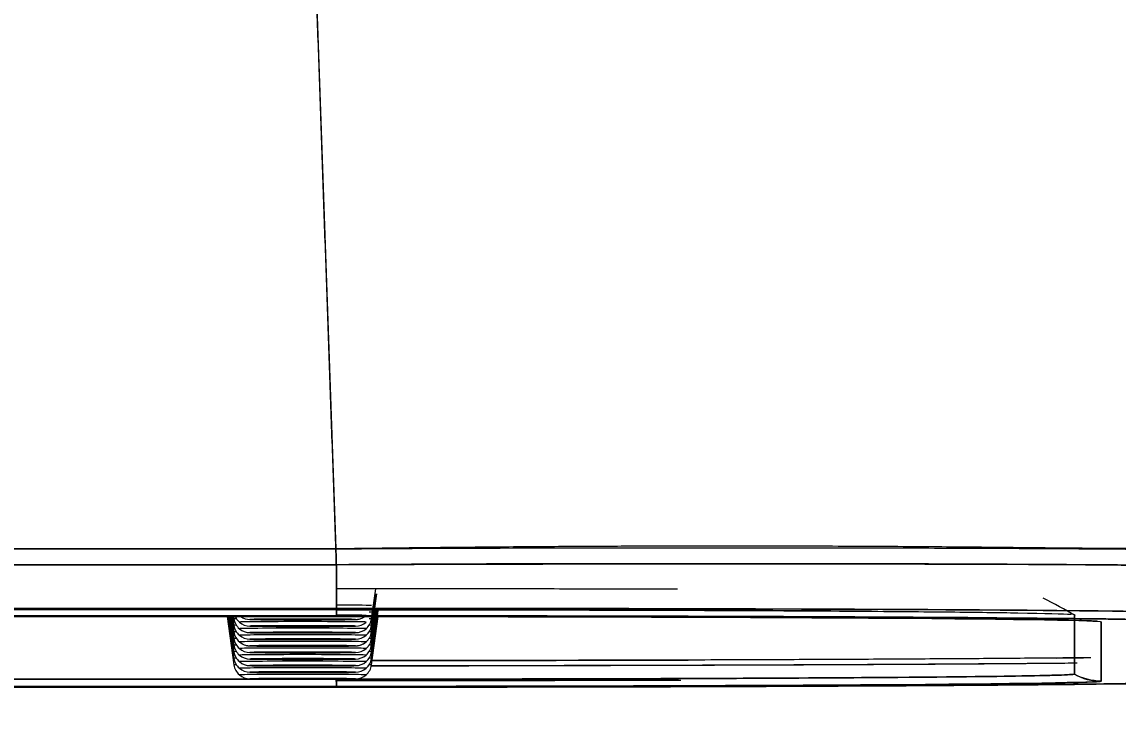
# Model space of a CAD drawing. Header units: millimetres. Extents: x 8883 to 11259, y -10160 to -6800.
# Drawn here: x 9802.7 to 9823.16, y -7757.19 to -7744.35 of the extents above; entities that cross this region are included whole.
import ezdxf

# ---------------------------------------------------------------- set-up
doc = ezdxf.new("R2010")
doc.units = ezdxf.units.MM
doc.layers.add('DIM', color=5, linetype='Continuous', lineweight=13)
doc.styles.add('ARIAL', font='arial.ttf')
doc.dimstyles.get("Standard").update_dxf_attribs({"dimtxt": 15, "dimasz": 15, "dimexe": 0.18, "dimexo": 0.0625, "dimgap": 4, "dimtad": 0, "dimdec": 1, "dimdsep": 46, "dimtxsty": 'ARIAL', "dimcen": 0, "dimclrd": 5, "dimclre": 5, "dimclrt": 5, "dimadec": 0, "dimazin": 0, "dimtfac": 1, "dimtdec": 1, "dimtofl": 0, "dimtmove": 0, "dimatfit": 3, "dimfxl": 1, "dimtolj": 1, "dimtzin": 0, "dimarcsym": 0})

# ---------------------------------------------------------------- blocks, each defined once
blk = doc.blocks.new('*D185')
at = {"layer": 'Defpoints', "color": 0, "transparency": 16777216}
for p in [(9678.596, -7626.145), (9989.37, -9683.127), (10114.894, -9683.127)]:
    blk.add_point(p, dxfattribs=at)
at = {"layer": 'DIM', "color": 5, "lineweight": -2, "transparency": 16777216}
for p, q in [((9678.658, -7626.145), (10115.074, -7626.145)), ((10114.894, -7644.145), (10114.894, -8614.508)), ((10114.894, -9665.127), (10114.894, -8694.764)), ((9989.433, -9683.127), (10115.074, -9683.127))]:
    blk.add_line(p, q, dxfattribs=at)
at = {"layer": 'DIM', "color": 5, "transparency": 16777216}
for points in [[(10111.894, -7644.145), (10117.894, -7644.145), (10114.894, -7626.145)], [(10111.894, -9665.127), (10117.894, -9665.127), (10114.894, -9683.127)]]:
    blk.add_solid(points, dxfattribs=at)
at = {"layer": 'DIM', "color": 5, "transparency": 16777216, "insert": (10114.894, -8654.636), "char_height": 18, "attachment_point": 5, "rotation": 90, "style": 'ARIAL'}
blk.add_mtext('\\A1;(2280)', dxfattribs=at)

msp = doc.modelspace()

# ---------------------------------------------------------------- linework, layer by layer
at = {"linetype": 'Continuous', "lineweight": 18}
for p, q in [((9808.157, -7742.503), (9808.565, -7754.183)), ((9808.565, -7754.183), (9548.624, -7754.183)), ((9548.624, -7754.183), (9808.565, -7754.183)), ((9808.573, -7754.48), (9548.62, -7754.48)), ((9548.62, -7754.48), (9808.573, -7754.48)), ((9808.573, -7754.48), (9808.573, -7755.295)), ((9808.573, -7755.295), (9808.573, -7754.48)), ((9808.573, -7754.915), (9808.573, -7754.928)), ((9808.573, -7754.928), (9808.573, -7754.915)), ((9809.229, -7755.488), (9809.308, -7754.929)), ((9809.229, -7755.734), (9809.329, -7755.025)), ((9809.229, -7755.611), (9809.311, -7755.025)), ((9548.618, -7755.295), (9808.573, -7755.295)), ((9808.573, -7755.295), (9548.618, -7755.295)), ((9548.618, -7755.312), (9808.573, -7755.312)), ((9808.573, -7755.295), (9808.573, -7755.312)), ((9809.229, -7755.857), (9809.308, -7755.296)), ((9809.306, -7755.432), (9809.325, -7755.296)), ((9809.324, -7755.432), (9809.343, -7755.296)), ((9809.341, -7755.432), (9809.36, -7755.296)), ((9808.575, -7755.432), (9548.618, -7755.432)), ((9808.574, -7755.446), (9548.618, -7755.446)), ((9548.618, -7755.446), (9808.574, -7755.446)), ((9806.535, -7755.446), (9806.662, -7756.349)), ((9806.552, -7755.446), (9806.662, -7756.226)), ((9806.57, -7755.446), (9806.662, -7756.103)), ((9806.587, -7755.446), (9806.662, -7755.98)), ((9806.604, -7755.446), (9806.662, -7755.857)), ((9806.621, -7755.446), (9806.662, -7755.734)), ((9806.639, -7755.446), (9806.662, -7755.611)), ((9806.656, -7755.446), (9806.662, -7755.488)), ((9809.229, -7756.349), (9809.356, -7755.446)), ((9809.229, -7756.226), (9809.339, -7755.446)), ((9809.229, -7756.103), (9809.322, -7755.446)), ((9809.229, -7755.98), (9809.304, -7755.446)), ((9822.847, -7756.651), (9822.847, -7755.544)), ((9822.847, -7755.544), (9822.847, -7756.651)), ((9548.618, -7756.749), (9808.573, -7756.749)), ((9808.573, -7756.749), (9548.618, -7756.749)), ((9548.618, -7756.763), (9808.565, -7756.763)), ((9788.252, -7756.614), (9807.717, -7756.614)), ((9807.717, -7756.614), (9788.252, -7756.614)), ((9808.151, -7756.614), (9808.574, -7756.614)), ((9808.574, -7756.614), (9808.151, -7756.614))]:
    msp.add_line(p, q, dxfattribs=at)
at = {"linetype": 'Continuous', "lineweight": 13}
for centre, major_axis, ratio, start_param, end_param in [((9807.946, -7755.241), (-1.284, 0), 0.006916, 3.141593, 4.193093), ((9807.946, -7755.488), (-1.284, 0), 0.006916, 6.017818, 6.283185), ((9807.946, -7755.549), (-1.183, 0), 0.006916, 3.141593, 6.283185), ((9807.946, -7755.5), (-0.987, 0), 0.006916, 3.141593, 6.283185), ((9807.946, -7755.426), (-1.183, 0), 0.006916, 3.141593, 4.139244), ((9807.946, -7755.364), (-1.284, 0), 0.006916, 3.141593, 3.40696), ((9807.946, -7755.488), (-1.284, 0), 0.006916, 3.141593, 3.40696), ((9807.946, -7755.611), (-1.284, 0), 0.006916, 6.017818, 6.283185), ((9807.946, -7755.734), (-1.284, 0), 0.006916, 6.017818, 6.283185), ((9807.946, -7755.672), (-1.183, 0), 0.006916, 3.141593, 6.283185), ((9807.946, -7755.623), (-0.987, 0), 0.006916, 3.141593, 6.283185), ((9807.946, -7755.746), (-0.987, 0), 0.006916, 3.141593, 6.283185), ((9807.946, -7755.611), (-1.284, 0), 0.006916, 3.141593, 3.40696), ((9807.946, -7755.734), (-1.284, 0), 0.006916, 3.141593, 3.40696), ((9807.946, -7755.857), (-1.284, 0), 0.006916, 6.017818, 6.283185), ((9807.946, -7755.795), (-1.183, 0), 0.006916, 3.141593, 6.283185), ((9807.946, -7755.918), (-1.183, 0), 0.006916, 3.141593, 6.283185), ((9806.959, -7755.692), (-0.3, 0), 0.999976, 0.855211, 1.570796), ((9807.946, -7755.869), (-0.987, 0), 0.006916, 3.141593, 6.283185), ((9808.932, -7755.692), (-0.3, 0), 0.999976, 1.570796, 2.286381), ((9807.946, -7755.857), (-1.284, 0), 0.006916, 3.141593, 3.40696), ((9807.946, -7755.98), (-1.284, 0), 0.006916, 6.017818, 6.283185), ((9807.946, -7756.103), (-1.284, 0), 0.006916, 6.017818, 6.283185), ((9807.946, -7756.042), (-1.183, 0), 0.006916, 3.141593, 6.283185), ((9806.959, -7755.815), (-0.3, 0), 0.999976, 0.855211, 1.570796), ((9807.946, -7756.165), (-1.183, 0), 0.006916, 3.141593, 6.283185), ((9807.946, -7755.992), (-0.987, 0), 0.006916, 3.141593, 6.283185), ((9807.946, -7755.992), (-0.987, 0), 0.006916, 0, 3.141593), ((9807.946, -7756.115), (-0.987, 0), 0.006916, 3.141593, 6.283185), ((9807.946, -7756.115), (-0.987, 0), 0.006916, 0, 3.141593), ((9808.932, -7755.815), (-0.3, 0), 0.999976, 1.570796, 2.286381), ((9807.946, -7755.98), (-1.284, 0), 0.006916, 3.141593, 3.40696), ((9807.946, -7756.103), (-1.284, 0), 0.006916, 3.141593, 3.40696), ((9807.946, -7756.226), (-1.284, 0), 0.006916, 6.017818, 6.283185), ((9807.946, -7756.349), (-1.284, 0), 0.006916, 6.017818, 6.283185), ((9806.959, -7755.938), (-0.3, 0), 0.999976, 0.855211, 1.570796), ((9807.946, -7756.288), (-1.183, 0), 0.006916, 3.141593, 6.283185), ((9806.959, -7756.061), (-0.3, 0), 0.999976, 0.855211, 1.570796), ((9807.946, -7756.238), (-0.987, 0), 0.006916, 3.141593, 6.283185), ((9807.946, -7756.238), (-0.987, 0), 0.006916, 0, 3.141593), ((9807.946, -7756.361), (-0.987, 0), 0.006916, 3.141593, 6.283185), ((9807.946, -7756.361), (-0.987, 0), 0.006916, 0, 3.141593), ((9808.932, -7755.938), (-0.3, 0), 0.999976, 1.570796, 2.286381), ((9808.932, -7756.061), (-0.3, 0), 0.999976, 1.570796, 2.286381), ((9807.946, -7756.226), (-1.284, 0), 0.006916, 3.141593, 3.40696), ((9807.946, -7756.349), (-1.284, 0), 0.006916, 3.141593, 3.40696), ((9807.946, -7756.411), (-1.183, 0), 0.006916, 3.141593, 6.283185), ((9806.959, -7756.184), (-0.3, 0), 0.999976, 0.855211, 1.570796), ((9807.946, -7756.534), (-1.183, 0), 0.006916, 3.141593, 6.283185), ((9806.959, -7756.308), (-0.3, 0), 0.999976, 0.855211, 1.570796), ((9807.946, -7756.484), (-0.987, 0), 0.006916, 3.141593, 6.283185), ((9807.946, -7756.484), (-0.987, 0), 0.006916, 0, 3.141593), ((9808.932, -7756.184), (-0.3, 0), 0.999976, 1.570796, 2.286381), ((9808.932, -7756.308), (-0.3, 0), 0.999976, 1.570796, 2.286381), ((9807.946, -7756.608), (-0.987, 0), 0.006916, 3.141593, 6.283185), ((9807.946, -7756.608), (-0.987, 0), 0.006916, 0, 1.461234)]:
    msp.add_ellipse(centre, major_axis=major_axis, ratio=ratio, start_param=start_param, end_param=end_param, dxfattribs=at)
at = {"linetype": 'Continuous', "lineweight": 18}
for centre, major_axis, ratio, start_param, end_param in [((9806.959, -7755.446), (0.3, 0), 0.999976, 3.281219, 3.996804), ((9806.959, -7755.323), (0.3, 0), 0.999976, 3.563774, 3.996804), ((9806.959, -7755.2), (-0.3, 0), 0.999976, 0.961565, 1.570796), ((9807.946, -7755.5), (-0.987, 0), 0.006916, 0, 3.141593), ((9807.946, -7755.5), (0.5, 0), 0.006916, 0, 3.141593), ((9807.946, -7755.5), (0.5, 0), 0.006916, 3.141593, 6.283185), ((9808.932, -7755.446), (0.3, 0), 0.999976, 5.427974, 6.143559), ((9806.959, -7755.569), (0.3, 0), 0.999976, 3.281219, 3.996804), ((9806.959, -7755.692), (0.3, 0), 0.999976, 3.281219, 3.996804), ((9806.959, -7755.323), (-0.3, 0), 0.999976, 0.855211, 1.570796), ((9806.959, -7755.446), (-0.3, 0), 0.999976, 0.855211, 1.570796), ((9807.946, -7755.623), (-0.987, 0), 0.006916, 0, 3.141593), ((9807.946, -7755.746), (-0.987, 0), 0.006916, 0, 3.141593), ((9807.946, -7755.623), (0.5, 0), 0.006916, 0, 3.141593), ((9807.946, -7755.623), (0.5, 0), 0.006916, 3.141593, 6.283185), ((9807.946, -7755.746), (0.5, 0), 0.006916, 0, 3.141593), ((9807.946, -7755.746), (0.5, 0), 0.006916, 3.141593, 6.283185), ((9808.932, -7755.323), (-0.3, 0), 0.999976, 1.570796, 2.286381), ((9808.932, -7755.446), (-0.3, 0), 0.999976, 1.570796, 2.286381), ((9808.932, -7755.569), (0.3, 0), 0.999976, 5.427974, 6.143559), ((9808.932, -7755.692), (0.3, 0), 0.999976, 5.427974, 6.143559), ((9806.959, -7755.815), (0.3, 0), 0.999976, 3.281219, 3.996804), ((9806.959, -7755.569), (-0.3, 0), 0.999976, 0.855211, 1.570796), ((9807.946, -7755.869), (-0.987, 0), 0.006916, 0, 3.141593), ((9807.946, -7755.869), (0.5, 0), 0.006916, 0, 3.141593), ((9807.946, -7755.869), (0.5, 0), 0.006916, 3.141593, 6.283185), ((9808.932, -7755.569), (-0.3, 0), 0.999976, 1.570796, 2.286381), ((9808.932, -7755.815), (0.3, 0), 0.999976, 5.427974, 6.143559), ((9806.959, -7755.938), (0.3, 0), 0.999976, 3.281219, 3.996804), ((9806.959, -7756.061), (0.3, 0), 0.999976, 3.281219, 3.996804), ((9807.946, -7755.992), (0.5, 0), 0.006916, 0, 3.141593), ((9807.946, -7755.992), (0.5, 0), 0.006916, 3.141593, 6.283185), ((9807.946, -7756.115), (0.5, 0), 0.006916, 0, 3.141593), ((9807.946, -7756.115), (0.5, 0), 0.006916, 3.141593, 6.283185), ((9808.932, -7755.938), (0.3, 0), 0.999976, 5.427974, 6.143559), ((9808.932, -7756.061), (0.3, 0), 0.999976, 5.427974, 6.143559), ((9806.959, -7756.184), (0.3, 0), 0.999976, 3.281219, 3.996804), ((9806.959, -7756.308), (0.3, 0), 0.999976, 3.281219, 3.996804), ((9807.946, -7756.238), (0.5, 0), 0.006916, 0, 3.141593), ((9807.946, -7756.238), (0.5, 0), 0.006916, 3.141593, 6.283185), ((9807.946, -7756.361), (0.5, 0), 0.006916, 0, 3.141593), ((9807.946, -7756.361), (0.5, 0), 0.006916, 3.141593, 6.283185), ((9808.932, -7756.184), (0.3, 0), 0.999976, 5.427974, 6.143559), ((9808.932, -7756.308), (0.3, 0), 0.999976, 5.427974, 6.143559), ((9807.946, -7756.484), (0.5, 0), 0.006916, 0, 3.141593), ((9807.946, -7756.484), (0.5, 0), 0.006916, 3.141593, 6.283185), ((9822.847, -7755.651), (-1, 0), 0.999976, 1.051821, 1.570797), ((9807.946, -7756.608), (0.5, 0), 0.006916, 0, 3.141593), ((9807.946, -7756.608), (0.5, 0), 0.006916, 3.141593, 6.283185), ((9807.946, -7756.608), (-0.987, 0), 0.006916, 1.461233, 3.141593)]:
    msp.add_ellipse(centre, major_axis=major_axis, ratio=ratio, start_param=start_param, end_param=end_param, dxfattribs=at)
for points, degree in [([(9808.565, -7754.183), (9808.157, -7742.503)], 1), ([(9822.373, -7755.429), (9822.173, -7755.315), (9821.971, -7755.206), (9821.768, -7755.103)], 3), ([(9808.573, -7755.312), (9808.573, -7755.312), (9808.573, -7755.305), (9808.573, -7755.295)], 3), ([(9808.573, -7755.312), (9808.573, -7755.312), (9808.573, -7755.308), (9808.573, -7755.299)], 3), ([(9548.618, -7755.432), (9635.27, -7755.432), (9721.923, -7755.432), (9808.575, -7755.432)], 3), ([(9822.35, -7755.413), (9822.35, -7755.781), (9822.351, -7756.15), (9822.351, -7756.519)], 3), ([(9822.351, -7756.519), (9822.351, -7756.15), (9822.35, -7755.781), (9822.35, -7755.413)], 3), ([(9822.021, -7756.22), (9822.194, -7756.218), (9822.361, -7756.217), (9822.522, -7756.215)], 3), ([(9822.35, -7756.519), (9822.35, -7756.52), (9822.35, -7756.52), (9822.349, -7756.521)], 3), ([(9822.35, -7756.52), (9822.35, -7756.52), (9822.351, -7756.519), (9822.351, -7756.519)], 3), ([(9822.847, -7756.651), (9822.675, -7756.65), (9822.499, -7756.604), (9822.35, -7756.519)], 3), ([(9808.565, -7756.763), (9721.916, -7756.763), (9635.267, -7756.763), (9548.618, -7756.763)], 3), ([(9808.574, -7756.614), (9808.573, -7756.7), (9808.573, -7756.748), (9808.573, -7756.749)], 3), ([(9808.573, -7756.642), (9810.769, -7756.641), (9812.961, -7756.636), (9815.003, -7756.63)], 3)]:
    msp.add_open_spline(points, degree=degree, dxfattribs=at)
for points, knots in [([(9828.553, -7754.322), (9828.553, -7754.314), (9828.542, -7754.308), (9828.497, -7754.294), (9828.463, -7754.288), (9828.33, -7754.271), (9828.199, -7754.26), (9827.867, -7754.242), (9827.665, -7754.234), (9827.203, -7754.22), (9826.944, -7754.214), (9826.382, -7754.204), (9826.08, -7754.2), (9825.446, -7754.193), (9825.115, -7754.19), (9824.437, -7754.185), (9824.09, -7754.183), (9823.568, -7754.18), (9823.393, -7754.179), (9823.131, -7754.177), (9823.001, -7754.176), (9822.87, -7754.175), (9822.805, -7754.175), (9822.783, -7754.175), (9822.751, -7754.174), (9822.735, -7754.174), (9822.716, -7754.174), (9822.706, -7754.174), (9822.702, -7754.174), (9822.699, -7754.174), (9822.698, -7754.174), (9822.698, -7754.174), (9822.697, -7754.174), (9822.697, -7754.174), (9822.697, -7754.174), (9822.435, -7754.172), (9822.139, -7754.169), (9821.473, -7754.163), (9821.103, -7754.159), (9820.283, -7754.151), (9819.833, -7754.147), (9819.092, -7754.142), (9818.834, -7754.14), (9818.297, -7754.137), (9818.017, -7754.136), (9817.434, -7754.134), (9817.131, -7754.133), (9816.503, -7754.131), (9816.177, -7754.131), (9815.503, -7754.131), (9815.154, -7754.132), (9814.433, -7754.133), (9814.061, -7754.135), (9813.295, -7754.138), (9812.9, -7754.14), (9812.089, -7754.146), (9811.673, -7754.149), (9810.819, -7754.157), (9810.382, -7754.161), (9809.488, -7754.172), (9809.031, -7754.177), (9808.565, -7754.183)], [0, 0, 0, 0, 0.03125, 0.03125, 0.0625, 0.0625, 0.125, 0.125, 0.1875, 0.1875, 0.25, 0.25, 0.3125, 0.3125, 0.375, 0.375, 0.4375, 0.4375, 0.46875, 0.46875, 0.484375, 0.492187, 0.492187, 0.496094, 0.496094, 0.498047, 0.499023, 0.499512, 0.499756, 0.499878, 0.499939, 0.499969, 0.499985, 0.499985, 0.5, 0.5, 0.5625, 0.5625, 0.625, 0.625, 0.6875, 0.6875, 0.71875, 0.71875, 0.75, 0.75, 0.78125, 0.78125, 0.8125, 0.8125, 0.84375, 0.84375, 0.875, 0.875, 0.90625, 0.90625, 0.9375, 0.9375, 0.96875, 0.96875, 1, 1, 1, 1]), ([(9808.565, -7754.183), (9809.834, -7754.173), (9812.416, -7754.163), (9815.535, -7754.162), (9817.948, -7754.163), (9819.655, -7754.166), (9821.24, -7754.172), (9822.721, -7754.181), (9824.061, -7754.192), (9825.233, -7754.204), (9826.253, -7754.22), (9827.92, -7754.256), (9828.552, -7754.283), (9828.553, -7754.322)], [0, 0, 0, 0, 0.120543, 0.24703, 0.310273, 0.373517, 0.43676, 0.500003, 0.563247, 0.62649, 0.689733, 0.752977, 1, 1, 1, 1]), ([(9808.565, -7754.183), (9808.566, -7754.215), (9808.566, -7754.248), (9808.568, -7754.309), (9808.568, -7754.339), (9808.57, -7754.391), (9808.57, -7754.415), (9808.572, -7754.454), (9808.572, -7754.469), (9808.573, -7754.48)], [0, 0, 0, 0, 0.25, 0.25, 0.5, 0.5, 0.75, 0.75, 1, 1, 1, 1]), ([(9808.573, -7754.479), (9808.572, -7754.46), (9808.571, -7754.419), (9808.568, -7754.311), (9808.566, -7754.243), (9808.565, -7754.183)], [0, 0, 0, 0, 0.5, 0.5, 1, 1, 1, 1]), ([(9808.573, -7754.48), (9813.75, -7754.454), (9824.065, -7754.455), (9828.347, -7754.555), (9828.349, -7754.616)], [0, 0, 0, 0, 0.5, 1, 1, 1, 1]), ([(9828.349, -7754.616), (9828.348, -7754.579), (9827.723, -7754.553), (9826.075, -7754.518), (9825.066, -7754.503), (9823.906, -7754.49), (9822.579, -7754.479), (9821.113, -7754.471), (9819.544, -7754.464), (9817.854, -7754.461), (9815.466, -7754.46), (9812.38, -7754.46), (9809.826, -7754.47), (9808.573, -7754.479)], [0, 0, 0, 0, 0.246931, 0.310198, 0.373464, 0.43673, 0.499997, 0.563263, 0.626529, 0.689796, 0.753062, 0.879595, 1, 1, 1, 1]), ([(9814.939, -7754.937), (9814.925, -7754.937), (9814.401, -7754.936), (9813.346, -7754.933), (9811.24, -7754.929), (9809.628, -7754.928), (9808.573, -7754.928)], [0, 0, 0, 0, 0.007064, 0.261233, 0.515401, 1, 1, 1, 1]), ([(9825.977, -7755.416), (9825.976, -7755.381), (9824.092, -7755.347), (9817.669, -7755.303), (9813.129, -7755.292), (9808.573, -7755.295)], [0, 0, 0, 0, 0.5, 0.5, 1, 1, 1, 1]), ([(9808.573, -7755.295), (9809.729, -7755.294), (9810.869, -7755.294), (9812.54, -7755.295), (9813.091, -7755.296), (9814.179, -7755.297), (9814.715, -7755.298), (9815.768, -7755.301), (9816.284, -7755.302), (9817.288, -7755.305), (9817.776, -7755.307), (9818.721, -7755.311), (9819.179, -7755.314), (9820.061, -7755.318), (9820.486, -7755.321), (9821.296, -7755.326), (9821.682, -7755.329), (9822.407, -7755.336), (9822.747, -7755.339), (9823.379, -7755.346), (9823.671, -7755.35), (9824.206, -7755.357), (9824.448, -7755.361), (9824.882, -7755.368), (9825.074, -7755.372), (9825.405, -7755.38), (9825.544, -7755.384), (9825.709, -7755.39), (9825.756, -7755.392), (9825.836, -7755.397), (9825.934, -7755.404), (9825.973, -7755.411), (9825.977, -7755.416)], [0, 0, 0, 0, 0.125, 0.125, 0.1875, 0.1875, 0.25, 0.25, 0.3125, 0.3125, 0.375, 0.375, 0.4375, 0.4375, 0.5, 0.5, 0.5625, 0.5625, 0.625, 0.625, 0.6875, 0.6875, 0.75, 0.75, 0.8125, 0.8125, 0.875, 0.875, 0.90625, 0.90625, 0.9375, 1, 1, 1, 1]), ([(9808.574, -7755.318), (9809.482, -7755.318), (9810.383, -7755.318), (9811.708, -7755.32), (9812.145, -7755.321), (9813.01, -7755.323), (9813.436, -7755.324), (9814.271, -7755.326), (9814.679, -7755.327), (9815.472, -7755.33), (9815.857, -7755.332), (9816.608, -7755.335), (9816.974, -7755.337), (9817.675, -7755.341), (9818.011, -7755.343), (9818.646, -7755.348), (9818.946, -7755.35), (9819.512, -7755.355), (9819.778, -7755.357), (9820.523, -7755.365), (9820.946, -7755.371), (9821.809, -7755.385), (9822.147, -7755.394), (9822.283, -7755.403)], [0, 0, 0, 0, 0.133262, 0.133262, 0.199893, 0.199893, 0.266525, 0.266525, 0.333156, 0.333156, 0.399787, 0.399787, 0.466418, 0.466418, 0.533049, 0.533049, 0.59968, 0.59968, 0.666311, 0.666311, 0.799574, 0.799574, 1, 1, 1, 1]), ([(9818.565, -7755.348), (9818.483, -7755.347), (9818.4, -7755.346), (9817.979, -7755.343), (9817.63, -7755.341), (9816.907, -7755.337), (9816.535, -7755.335), (9815.77, -7755.332), (9815.378, -7755.33), (9814.577, -7755.327), (9814.168, -7755.326), (9813.338, -7755.324), (9812.916, -7755.323), (9812.063, -7755.321), (9811.632, -7755.32), (9810.765, -7755.319), (9810.328, -7755.319), (9809.452, -7755.318), (9809.013, -7755.318), (9808.574, -7755.318)], [0, 0, 0, 0, 0.030303, 0.030303, 0.151515, 0.151515, 0.272727, 0.272727, 0.393939, 0.393939, 0.515151, 0.515151, 0.636364, 0.636364, 0.757576, 0.757576, 0.878788, 0.878788, 1, 1, 1, 1]), ([(9808.575, -7755.297), (9808.575, -7755.339), (9808.575, -7755.373), (9808.575, -7755.42), (9808.575, -7755.431), (9808.575, -7755.432)], [0, 0, 0, 0, 0.472435, 0.472435, 1, 1, 1, 1]), ([(9807.84, -7755.506), (9807.932, -7755.506), (9808.144, -7755.506), (9808.471, -7755.506), (9808.756, -7755.504), (9808.889, -7755.502), (9808.934, -7755.5), (9808.952, -7755.5), (9808.976, -7755.497), (9809.012, -7755.49), (9809.068, -7755.471), (9809.107, -7755.443), (9809.126, -7755.425)], [0, 0, 0, 0, 0.149694, 0.357967, 0.566531, 0.776743, 0.850241, 0.888382, 0.902709, 0.919465, 0.956847, 1, 1, 1, 1]), ([(9822.777, -7755.535), (9822.774, -7755.535), (9822.767, -7755.534), (9822.753, -7755.533), (9822.737, -7755.532), (9822.719, -7755.531), (9822.7, -7755.53), (9822.678, -7755.529), (9822.654, -7755.528), (9822.627, -7755.527), (9822.598, -7755.526), (9822.527, -7755.524), (9822.4, -7755.52), (9822.198, -7755.515), (9821.983, -7755.511), (9821.716, -7755.506), (9821.377, -7755.501), (9820.94, -7755.495), (9820.45, -7755.489), (9819.91, -7755.484), (9819.322, -7755.479), (9818.702, -7755.475), (9818.135, -7755.471), (9817.671, -7755.468), (9817.297, -7755.466), (9816.922, -7755.464), (9816.399, -7755.462), (9815.771, -7755.459), (9815.088, -7755.456), (9814.524, -7755.455), (9813.993, -7755.453), (9813.436, -7755.452), (9812.792, -7755.45), (9812.096, -7755.449), (9811.431, -7755.448), (9810.859, -7755.447), (9810.443, -7755.447), (9810.164, -7755.446), (9809.975, -7755.446), (9809.833, -7755.446), (9809.693, -7755.446), (9809.555, -7755.446), (9809.422, -7755.446), (9809.291, -7755.446), (9809.163, -7755.446), (9809.039, -7755.446), (9808.918, -7755.446), (9808.8, -7755.446), (9808.686, -7755.446), (9808.611, -7755.446), (9808.574, -7755.446)], [0, 0, 0, 0, 0.004471, 0.010607, 0.016949, 0.023496, 0.030248, 0.037207, 0.044371, 0.051741, 0.059317, 0.067099, 0.104863, 0.13966, 0.17148, 0.200313, 0.244787, 0.289247, 0.333682, 0.378082, 0.422411, 0.466745, 0.507695, 0.533276, 0.553501, 0.575684, 0.599784, 0.6439, 0.680741, 0.710441, 0.73296, 0.763219, 0.795568, 0.829962, 0.866404, 0.892959, 0.912946, 0.926358, 0.933185, 0.940044, 0.946747, 0.953292, 0.959681, 0.965912, 0.971987, 0.977904, 0.983664, 0.989267, 0.994712, 1, 1, 1, 1]), ([(9808.574, -7755.446), (9812.458, -7755.446), (9816.117, -7755.457), (9821.398, -7755.494), (9822.846, -7755.519), (9822.847, -7755.544)], [0, 0, 0, 0, 0.5, 0.5, 1, 1, 1, 1]), ([(9824.855, -7755.544), (9824.846, -7755.514), (9823.142, -7755.486), (9818.545, -7755.454), (9816.755, -7755.446), (9812.79, -7755.435), (9810.724, -7755.432), (9808.575, -7755.432)], [0, 0, 0, 0, 0.5, 0.5, 0.75, 0.75, 1, 1, 1, 1]), ([(9808.575, -7755.432), (9808.594, -7755.432), (9808.634, -7755.432), (9808.696, -7755.432), (9808.76, -7755.432), (9808.827, -7755.432), (9808.897, -7755.432), (9808.969, -7755.432), (9809.044, -7755.432), (9809.122, -7755.432), (9809.202, -7755.432), (9809.285, -7755.432), (9809.371, -7755.432), (9809.459, -7755.432), (9809.55, -7755.432), (9809.644, -7755.432), (9809.741, -7755.432), (9809.84, -7755.432), (9809.941, -7755.432), (9810.045, -7755.432), (9810.152, -7755.432), (9810.262, -7755.432), (9810.374, -7755.433), (9810.489, -7755.433), (9810.606, -7755.433), (9810.726, -7755.433), (9810.848, -7755.433), (9810.973, -7755.433), (9811.1, -7755.433), (9811.23, -7755.433), (9811.362, -7755.434), (9811.497, -7755.434), (9811.634, -7755.434), (9811.774, -7755.434), (9811.916, -7755.434), (9812.06, -7755.434), (9812.231, -7755.435), (9812.439, -7755.435), (9812.69, -7755.435), (9812.97, -7755.436), (9813.278, -7755.437), (9813.612, -7755.437), (9814.015, -7755.438), (9814.448, -7755.439), (9814.871, -7755.441), (9815.206, -7755.442), (9815.456, -7755.442), (9815.645, -7755.443), (9815.802, -7755.443), (9815.953, -7755.444), (9816.102, -7755.445), (9816.25, -7755.445), (9816.396, -7755.446), (9816.54, -7755.446), (9816.683, -7755.447), (9816.824, -7755.447), (9816.963, -7755.448), (9817.101, -7755.448), (9817.236, -7755.449), (9817.37, -7755.45), (9817.503, -7755.45), (9817.634, -7755.451), (9817.763, -7755.451), (9817.89, -7755.452), (9818.015, -7755.453), (9818.139, -7755.453), (9818.261, -7755.454), (9818.381, -7755.454), (9818.5, -7755.455), (9818.617, -7755.456), (9818.732, -7755.456), (9818.845, -7755.457), (9818.957, -7755.458), (9819.067, -7755.458), (9819.175, -7755.459), (9819.282, -7755.459), (9819.387, -7755.46), (9819.49, -7755.461), (9819.592, -7755.461), (9819.692, -7755.462), (9819.79, -7755.463), (9819.887, -7755.463), (9819.983, -7755.464), (9820.077, -7755.465), (9820.169, -7755.465), (9820.26, -7755.466), (9820.349, -7755.467), (9820.437, -7755.467), (9820.524, -7755.468), (9820.609, -7755.468), (9820.692, -7755.469), (9820.775, -7755.47), (9820.855, -7755.47), (9820.935, -7755.471), (9821.013, -7755.472), (9821.089, -7755.472), (9821.164, -7755.473), (9821.238, -7755.474), (9821.311, -7755.474), (9821.382, -7755.475), (9821.452, -7755.475), (9821.521, -7755.476), (9821.59, -7755.477), (9821.658, -7755.477), (9821.726, -7755.478), (9821.793, -7755.479), (9821.859, -7755.479), (9821.924, -7755.48), (9821.989, -7755.481), (9822.053, -7755.481), (9822.117, -7755.482), (9822.179, -7755.483), (9822.241, -7755.483), (9822.303, -7755.484), (9822.363, -7755.484), (9822.423, -7755.485), (9822.482, -7755.486), (9822.541, -7755.487), (9822.598, -7755.487), (9822.655, -7755.488), (9822.712, -7755.489), (9822.767, -7755.489), (9822.822, -7755.49), (9822.876, -7755.491), (9822.93, -7755.491), (9822.983, -7755.492), (9823.035, -7755.493), (9823.086, -7755.493), (9823.137, -7755.494), (9823.187, -7755.495), (9823.236, -7755.496), (9823.285, -7755.496), (9823.333, -7755.497), (9823.38, -7755.498), (9823.426, -7755.498), (9823.472, -7755.499), (9823.517, -7755.5), (9823.562, -7755.501), (9823.605, -7755.501), (9823.648, -7755.502), (9823.69, -7755.503), (9823.732, -7755.503), (9823.773, -7755.504), (9823.813, -7755.505), (9823.852, -7755.506), (9823.891, -7755.506), (9823.929, -7755.507), (9823.966, -7755.508), (9824.003, -7755.509), (9824.039, -7755.509), (9824.074, -7755.51), (9824.108, -7755.511), (9824.142, -7755.512), (9824.175, -7755.512), (9824.207, -7755.513), (9824.229, -7755.514), (9824.24, -7755.514), (9824.241, -7755.514)], [0, 0, 0, 0, 0.002786, 0.005699, 0.008741, 0.01191, 0.015207, 0.018632, 0.022185, 0.025866, 0.029675, 0.033611, 0.037676, 0.041868, 0.046189, 0.050637, 0.055213, 0.059916, 0.064748, 0.069707, 0.074794, 0.080008, 0.08535, 0.090819, 0.096415, 0.102139, 0.10799, 0.113968, 0.120072, 0.126304, 0.132662, 0.139147, 0.145758, 0.152495, 0.159357, 0.166345, 0.173459, 0.184323, 0.19662, 0.210347, 0.225496, 0.242065, 0.260053, 0.285947, 0.307537, 0.32483, 0.33783, 0.346532, 0.354563, 0.362545, 0.370479, 0.378366, 0.386204, 0.393993, 0.401734, 0.409426, 0.417068, 0.42466, 0.432201, 0.439693, 0.447133, 0.454523, 0.461861, 0.469148, 0.476382, 0.483564, 0.490694, 0.49777, 0.504793, 0.511762, 0.518677, 0.525539, 0.532346, 0.539099, 0.545799, 0.552447, 0.559043, 0.565588, 0.572082, 0.578527, 0.584921, 0.591266, 0.597563, 0.603812, 0.610013, 0.616165, 0.622269, 0.628325, 0.634332, 0.640291, 0.6462, 0.652061, 0.657872, 0.663634, 0.669346, 0.675009, 0.680622, 0.686185, 0.691697, 0.697124, 0.702551, 0.707978, 0.713404, 0.71883, 0.724254, 0.729677, 0.735097, 0.740515, 0.745931, 0.751343, 0.756753, 0.762158, 0.767561, 0.772961, 0.778358, 0.783752, 0.789144, 0.794534, 0.799922, 0.805309, 0.810693, 0.816077, 0.821459, 0.826841, 0.832222, 0.837602, 0.842982, 0.848362, 0.853742, 0.859122, 0.864503, 0.869885, 0.875267, 0.88065, 0.886035, 0.891421, 0.896809, 0.902199, 0.907591, 0.912984, 0.91838, 0.923778, 0.929177, 0.934578, 0.939981, 0.945385, 0.95079, 0.956197, 0.961605, 0.967013, 0.972423, 0.977834, 0.983245, 0.988657, 0.994069, 0.999482, 1, 1, 1, 1]), ([(9822.351, -7755.412), (9822.351, -7755.409), (9822.332, -7755.406), (9822.292, -7755.403), (9822.292, -7755.403), (9822.291, -7755.403)], [0, 0, 0, 0, 0.98644, 0.98644, 1, 1, 1, 1]), ([(9806.764, -7755.918), (9806.768, -7755.922), (9806.786, -7755.94), (9806.824, -7755.961), (9806.87, -7755.98), (9806.904, -7755.987), (9806.924, -7755.99), (9806.936, -7755.992), (9806.951, -7755.993), (9806.989, -7755.994), (9807.102, -7755.996), (9807.382, -7755.998), (9807.645, -7755.999), (9807.804, -7755.999), (9807.84, -7755.999)], [0, 0, 0, 0, 0.009863, 0.049177, 0.081264, 0.104378, 0.118694, 0.132606, 0.154646, 0.208781, 0.469068, 0.695994, 0.933335, 1, 1, 1, 1]), ([(9807.84, -7755.999), (9807.932, -7755.999), (9808.144, -7755.999), (9808.471, -7755.998), (9808.756, -7755.996), (9808.889, -7755.994), (9808.934, -7755.993), (9808.952, -7755.992), (9808.976, -7755.989), (9809.012, -7755.982), (9809.068, -7755.963), (9809.107, -7755.936), (9809.126, -7755.918)], [0, 0, 0, 0, 0.149694, 0.357967, 0.566531, 0.776743, 0.850241, 0.888382, 0.902709, 0.919465, 0.956847, 1, 1, 1, 1]), ([(9809.229, -7756.365), (9810.109, -7756.364), (9812.1, -7756.361), (9815.105, -7756.353), (9817.565, -7756.343), (9819.363, -7756.334), (9820.614, -7756.326), (9821.619, -7756.318), (9822.184, -7756.313), (9822.399, -7756.311)], [0, 0, 0, 0, 0.172746, 0.388551, 0.604354, 0.712255, 0.820157, 0.928058, 1, 1, 1, 1]), ([(9809.247, -7756.267), (9810.126, -7756.266), (9812.102, -7756.265), (9814.05, -7756.26), (9815.102, -7756.257), (9815.139, -7756.257)], [0, 0, 0, 0, 0.434751, 0.98053, 1, 1, 1, 1]), ([(9808.574, -7756.614), (9808.615, -7756.614), (9808.664, -7756.614), (9808.772, -7756.614), (9808.83, -7756.614), (9808.949, -7756.614), (9809.01, -7756.614), (9809.1, -7756.614), (9809.129, -7756.614), (9809.188, -7756.614), (9809.217, -7756.614), (9809.274, -7756.614), (9809.303, -7756.614), (9809.36, -7756.614), (9809.389, -7756.614), (9809.475, -7756.614), (9809.532, -7756.614), (9809.704, -7756.614), (9809.818, -7756.614), (9810.158, -7756.614), (9810.383, -7756.613), (9810.83, -7756.613), (9811.051, -7756.613), (9811.708, -7756.612), (9812.137, -7756.611), (9812.972, -7756.609), (9813.379, -7756.608), (9814.182, -7756.606), (9814.577, -7756.605), (9815.356, -7756.602), (9815.74, -7756.6), (9816.489, -7756.597), (9816.854, -7756.595), (9817.563, -7756.591), (9817.907, -7756.589), (9818.562, -7756.585), (9818.872, -7756.582), (9819.453, -7756.578), (9819.724, -7756.575), (9820.226, -7756.57), (9820.458, -7756.567), (9820.883, -7756.562), (9821.076, -7756.559), (9821.422, -7756.553), (9821.574, -7756.55), (9821.839, -7756.545), (9821.951, -7756.542), (9822.136, -7756.536), (9822.209, -7756.533), (9822.274, -7756.529), (9822.286, -7756.528), (9822.306, -7756.527), (9822.315, -7756.526), (9822.33, -7756.524), (9822.336, -7756.523), (9822.345, -7756.522), (9822.348, -7756.521), (9822.35, -7756.52)], [0, 0, 0, 0, 0.007812, 0.007812, 0.015625, 0.015625, 0.023437, 0.023437, 0.027344, 0.027344, 0.03125, 0.03125, 0.035156, 0.035156, 0.039062, 0.039062, 0.046875, 0.046875, 0.0625, 0.0625, 0.09375, 0.09375, 0.125, 0.125, 0.1875, 0.1875, 0.25, 0.25, 0.3125, 0.3125, 0.375, 0.375, 0.4375, 0.4375, 0.5, 0.5, 0.5625, 0.5625, 0.625, 0.625, 0.6875, 0.6875, 0.75, 0.75, 0.8125, 0.8125, 0.875, 0.875, 0.9375, 0.9375, 0.953125, 0.953125, 0.96875, 0.96875, 0.984375, 0.984375, 1, 1, 1, 1]), ([(9822.349, -7756.521), (9822.33, -7756.527), (9822.228, -7756.533), (9821.951, -7756.542), (9821.838, -7756.545), (9821.572, -7756.551), (9821.418, -7756.554), (9821.07, -7756.56), (9820.875, -7756.563), (9820.448, -7756.568), (9820.215, -7756.571), (9819.714, -7756.576), (9819.446, -7756.578), (9818.878, -7756.583), (9818.577, -7756.585), (9817.942, -7756.589), (9817.608, -7756.591), (9816.909, -7756.595), (9816.545, -7756.597), (9815.792, -7756.6), (9815.403, -7756.602), (9814.609, -7756.605), (9814.204, -7756.606), (9813.377, -7756.608), (9812.956, -7756.609), (9812.099, -7756.611), (9811.663, -7756.612), (9810.346, -7756.614), (9809.454, -7756.614), (9808.574, -7756.614)], [0, 0, 0, 0, 0.125, 0.125, 0.1875, 0.1875, 0.25, 0.25, 0.3125, 0.3125, 0.375, 0.375, 0.4375, 0.4375, 0.5, 0.5, 0.5625, 0.5625, 0.625, 0.625, 0.6875, 0.6875, 0.75, 0.75, 0.8125, 0.8125, 0.875, 0.875, 1, 1, 1, 1]), ([(9808.565, -7756.763), (9812.896, -7756.763), (9817.036, -7756.751), (9821.628, -7756.72), (9822.817, -7756.707), (9824.444, -7756.68), (9824.852, -7756.665), (9824.856, -7756.651)], [0, 0, 0, 0, 0.5, 0.5, 0.75, 0.75, 1, 1, 1, 1]), ([(9824.856, -7756.651), (9824.856, -7756.651), (9824.855, -7756.651), (9824.854, -7756.651), (9824.853, -7756.652), (9824.851, -7756.652), (9824.849, -7756.653), (9824.847, -7756.653), (9824.844, -7756.654), (9824.841, -7756.654), (9824.838, -7756.655), (9824.834, -7756.656), (9824.829, -7756.656), (9824.824, -7756.657), (9824.819, -7756.657), (9824.813, -7756.658), (9824.806, -7756.658), (9824.799, -7756.659), (9824.791, -7756.66), (9824.783, -7756.66), (9824.774, -7756.661), (9824.764, -7756.662), (9824.754, -7756.662), (9824.743, -7756.663), (9824.731, -7756.664), (9824.718, -7756.664), (9824.705, -7756.665), (9824.69, -7756.666), (9824.675, -7756.666), (9824.659, -7756.667), (9824.642, -7756.668), (9824.624, -7756.669), (9824.604, -7756.669), (9824.584, -7756.67), (9824.563, -7756.671), (9824.541, -7756.672), (9824.501, -7756.673), (9824.438, -7756.675), (9824.345, -7756.678), (9824.235, -7756.681), (9824.106, -7756.684), (9823.957, -7756.687), (9823.784, -7756.69), (9823.61, -7756.693), (9823.446, -7756.696), (9823.299, -7756.698), (9823.145, -7756.7), (9822.985, -7756.703), (9822.819, -7756.705), (9822.647, -7756.707), (9822.469, -7756.709), (9822.285, -7756.711), (9822.134, -7756.713), (9822.014, -7756.714), (9821.921, -7756.715), (9821.808, -7756.716), (9821.675, -7756.717), (9821.521, -7756.719), (9821.344, -7756.72), (9821.144, -7756.722), (9820.919, -7756.724), (9820.668, -7756.726), (9820.388, -7756.728), (9820.074, -7756.73), (9819.713, -7756.733), (9819.293, -7756.735), (9818.803, -7756.738), (9818.239, -7756.741), (9817.713, -7756.744), (9817.251, -7756.746), (9816.877, -7756.747), (9816.488, -7756.749), (9816.086, -7756.75), (9815.669, -7756.752), (9815.237, -7756.753), (9814.799, -7756.754), (9814.362, -7756.756), (9813.935, -7756.757), (9813.521, -7756.758), (9813.12, -7756.759), (9812.732, -7756.759), (9812.358, -7756.76), (9811.999, -7756.761), (9811.655, -7756.761), (9811.327, -7756.761), (9811.015, -7756.762), (9810.719, -7756.762), (9810.439, -7756.762), (9810.176, -7756.763), (9809.93, -7756.763), (9809.7, -7756.763), (9809.488, -7756.763), (9809.292, -7756.763), (9809.114, -7756.763), (9808.952, -7756.763), (9808.808, -7756.763), (9808.681, -7756.763), (9808.602, -7756.763), (9808.565, -7756.763)], [0, 0, 0, 0, 0.00252, 0.005103, 0.007748, 0.010456, 0.013227, 0.01606, 0.018956, 0.021915, 0.024936, 0.02802, 0.031167, 0.034377, 0.037649, 0.040983, 0.044381, 0.04784, 0.051363, 0.054948, 0.058595, 0.062305, 0.066077, 0.069912, 0.073809, 0.077769, 0.08179, 0.085874, 0.09002, 0.094228, 0.098499, 0.102831, 0.107225, 0.111681, 0.116198, 0.120778, 0.125419, 0.14, 0.15569, 0.172482, 0.190369, 0.209346, 0.22942, 0.250599, 0.264588, 0.278545, 0.292472, 0.306372, 0.320247, 0.334095, 0.347914, 0.361702, 0.375456, 0.380751, 0.387258, 0.394978, 0.403909, 0.414049, 0.425394, 0.437939, 0.451682, 0.466627, 0.482782, 0.500163, 0.519476, 0.541623, 0.566611, 0.594426, 0.624997, 0.641755, 0.658864, 0.676334, 0.694173, 0.712391, 0.731001, 0.750015, 0.768401, 0.786139, 0.803221, 0.819641, 0.835394, 0.850474, 0.86488, 0.878609, 0.891661, 0.904035, 0.915734, 0.926759, 0.937109, 0.946786, 0.95579, 0.964121, 0.971781, 0.978768, 0.985083, 0.990727, 0.995699, 1, 1, 1, 1]), ([(9808.568, -7756.659), (9808.569, -7756.647), (9808.569, -7756.634), (9808.569, -7756.617), (9808.569, -7756.615), (9808.569, -7756.613)], [0, 0, 0, 0, 0.872985, 0.872985, 1, 1, 1, 1]), ([(9808.569, -7756.613), (9808.569, -7756.615), (9808.569, -7756.617), (9808.569, -7756.631), (9808.569, -7756.643), (9808.569, -7756.655), (9808.569, -7756.657), (9808.569, -7756.659)], [0, 0, 0, 0, 0.122734, 0.122734, 0.8654, 0.8654, 1, 1, 1, 1]), ([(9808.573, -7756.749), (9808.573, -7756.749), (9808.573, -7756.737), (9808.573, -7756.691), (9808.574, -7756.658), (9808.574, -7756.614)], [0, 0, 0, 0, 0.5, 0.5, 1, 1, 1, 1]), ([(9814.961, -7756.629), (9813.985, -7756.632), (9811.874, -7756.638), (9809.692, -7756.641), (9808.573, -7756.642)], [0, 0, 0, 0, 0.479275, 1, 1, 1, 1]), ([(9822.847, -7756.651), (9822.843, -7756.677), (9821.309, -7756.702), (9817.265, -7756.73), (9815.685, -7756.737), (9812.229, -7756.747), (9810.435, -7756.749), (9808.573, -7756.749)], [0, 0, 0, 0, 0.5, 0.5, 0.75, 0.75, 1, 1, 1, 1]), ([(9808.573, -7756.749), (9808.593, -7756.749), (9808.633, -7756.749), (9808.693, -7756.749), (9808.752, -7756.749), (9808.812, -7756.749), (9808.872, -7756.749), (9808.932, -7756.749), (9808.992, -7756.749), (9809.053, -7756.749), (9809.113, -7756.749), (9809.174, -7756.749), (9809.234, -7756.749), (9809.295, -7756.749), (9809.356, -7756.749), (9809.417, -7756.749), (9809.478, -7756.749), (9809.539, -7756.749), (9809.6, -7756.749), (9809.661, -7756.749), (9809.723, -7756.749), (9809.784, -7756.749), (9809.846, -7756.749), (9809.908, -7756.749), (9809.969, -7756.749), (9810.031, -7756.749), (9810.093, -7756.749), (9810.155, -7756.749), (9810.217, -7756.749), (9810.279, -7756.749), (9810.342, -7756.748), (9810.404, -7756.748), (9810.466, -7756.748), (9810.529, -7756.748), (9810.591, -7756.748), (9810.654, -7756.748), (9810.717, -7756.748), (9810.779, -7756.748), (9810.842, -7756.748), (9810.905, -7756.748), (9810.968, -7756.748), (9811.031, -7756.748), (9811.094, -7756.748), (9811.157, -7756.748), (9811.22, -7756.747), (9811.283, -7756.747), (9811.346, -7756.747), (9811.409, -7756.747), (9811.473, -7756.747), (9811.536, -7756.747), (9811.599, -7756.747), (9811.663, -7756.747), (9811.908, -7756.746), (9812.284, -7756.746), (9812.741, -7756.745), (9813.051, -7756.744), (9813.336, -7756.743), (9813.644, -7756.743), (9814.018, -7756.742), (9814.387, -7756.741), (9814.709, -7756.739), (9815.068, -7756.738), (9815.543, -7756.737), (9816.097, -7756.734), (9816.634, -7756.732), (9817.072, -7756.73), (9817.59, -7756.727), (9818.166, -7756.724), (9818.772, -7756.72), (9819.287, -7756.716), (9819.677, -7756.713), (9820.002, -7756.71), (9820.311, -7756.707), (9820.675, -7756.703), (9821.004, -7756.699), (9821.275, -7756.695), (9821.473, -7756.692), (9821.644, -7756.69), (9821.79, -7756.687), (9821.913, -7756.685), (9822.028, -7756.683), (9822.155, -7756.68), (9822.307, -7756.677), (9822.476, -7756.672), (9822.589, -7756.668), (9822.654, -7756.666), (9822.68, -7756.665), (9822.703, -7756.664), (9822.724, -7756.663), (9822.743, -7756.662), (9822.761, -7756.661), (9822.776, -7756.66), (9822.789, -7756.659), (9822.801, -7756.658), (9822.812, -7756.657), (9822.821, -7756.656), (9822.828, -7756.655), (9822.834, -7756.654), (9822.839, -7756.653), (9822.843, -7756.652), (9822.845, -7756.651), (9822.846, -7756.651), (9822.847, -7756.651)], [0, 0, 0, 0, 0.002656, 0.005317, 0.007984, 0.010656, 0.013333, 0.016015, 0.018703, 0.021397, 0.024095, 0.026799, 0.029508, 0.032222, 0.034942, 0.037667, 0.040397, 0.043132, 0.045873, 0.048618, 0.051369, 0.054125, 0.056886, 0.059652, 0.062423, 0.065199, 0.06798, 0.070766, 0.073557, 0.076353, 0.079154, 0.08196, 0.084771, 0.087587, 0.090407, 0.093233, 0.096063, 0.098898, 0.101737, 0.104582, 0.107431, 0.110285, 0.113143, 0.116006, 0.118874, 0.121746, 0.124622, 0.127504, 0.130389, 0.133279, 0.136174, 0.139072, 0.141975, 0.169873, 0.191093, 0.205647, 0.21356, 0.231541, 0.249491, 0.26742, 0.285338, 0.296942, 0.320842, 0.357125, 0.382619, 0.40651, 0.428776, 0.469826, 0.507244, 0.541115, 0.571507, 0.589119, 0.612841, 0.642666, 0.678563, 0.700634, 0.721012, 0.739711, 0.756742, 0.772111, 0.785821, 0.802221, 0.825542, 0.855821, 0.893057, 0.900479, 0.90776, 0.914901, 0.921901, 0.92876, 0.935477, 0.942053, 0.948486, 0.954778, 0.960928, 0.966936, 0.972802, 0.978526, 0.984107, 0.989547, 0.994844, 1, 1, 1, 1])]:
    msp.add_open_spline(points, degree=3, knots=knots, dxfattribs=at)
msp.add_rational_spline([(9808.575, -7755.432), (9808.575, -7755.43), (9808.575, -7755.333)], [0.999878030952, 0.938083119807, 0.926534066607], degree=2, dxfattribs=at)
for points, weights, knots in [([(9822.168, -7756.319), (9821.454, -7756.325), (9815.869, -7756.364), (9809.227, -7756.366)], [0.926063312302, 0.923832850301, 0.923832850301, 0.992533008008], [0, 0, 0, 0.152675, 1, 1, 1]), ([(9822.659, -7756.214), (9821.701, -7756.224), (9815.774, -7756.265), (9809.245, -7756.267)], [0.928834276414, 0.923751734083, 0.923751734083, 0.991972970798], [0, 0, 0, 0.214422, 1, 1, 1])]:
    msp.add_rational_spline(points, weights, degree=2, knots=knots, dxfattribs=at)

# ---------------------------------------------------------------- dimensions: what is measured, and where the dimension line sits
at = {"layer": 'DIM', "color": 3}
dim = msp.add_linear_dim(base=(10114.894, -9683.127), p1=(9678.596, -7626.145), p2=(9989.37, -9683.127), angle=90, text='(2280)', dimstyle='Standard', override={"dimtxt": 18, "dimasz": 18, "dimgap": 5}, dxfattribs=at)
dim.commit()
dim.dimension.update_dxf_attribs({"geometry": '*D185', "text_midpoint": (10114.894, -8654.636)})

doc.saveas('drawing.dxf')
